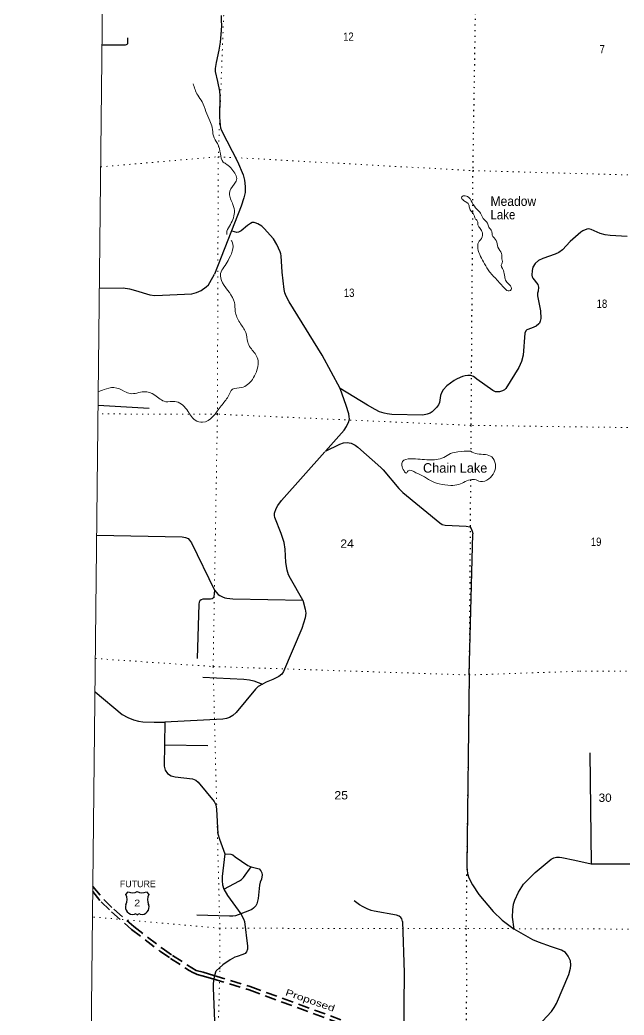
# Model space of a CAD drawing. Header units: feet. Extents: x -248627 to 3, y 0 to 184934.
# Drawn here: x -248627 to -235923, y 138053 to 158997 of the extents above; entities that cross this region are included whole.
import ezdxf
from ezdxf.enums import TextEntityAlignment as Align

# ---------------------------------------------------------------- set-up
doc = ezdxf.new("R2010")
doc.units = ezdxf.units.FT
doc.header["$LTSCALE"] = 80
doc.linetypes.add('DOTTED', pattern=[1.5, 0.3, -1.2])
doc.linetypes.add('MEDIUM_DASHED', pattern=[4.5, 3, -1.5])
for name, color, linetype, lineweight in [('29', 7, 'Continuous', 25), ('39', 7, 'Continuous', 13), ('4', 7, 'Continuous', 13), ('41', 7, 'Continuous', 13), ('49', 7, 'Continuous', 13), ('50', 7, 'Continuous', 25), ('6', 7, 'DOTTED', 25), ('7', 7, 'DOTTED', 13)]:
    doc.layers.add(name, color=color, linetype=linetype, lineweight=lineweight)

msp = doc.modelspace()

# ---------------------------------------------------------------- linework, layer by layer
at = {"layer": '29'}
for p, q in [((-243975.88, 155074.73), (-244535.58, 153645.69)), ((-246981.1, 150889.85), (-245907.96, 150828)), ((-242213.15, 149907.56), (-243123.76, 148879.24)), ((-247011.25, 148150.53), (-245214.58, 148115.61)), ((-239180.51, 145210.64), (-239105.86, 148181.6)), ((-244865.31, 146702.69), (-244898.76, 145554.38)), ((-244149.68, 146813.06), (-242680.39, 146785.87)), ((-244777.18, 145162.3), (-243914.98, 145122.35)), ((-239180.51, 145210.64), (-239230.34, 141173.47)), ((-245581.92, 144220.17), (-245593.87, 143290.21)), ((-244360.1, 144283.85), (-245581.92, 144220.17)), ((-245581.96, 143739.85), (-244672.38, 143724.17)), ((-236645.72, 143572.97), (-236613.21, 141238.33)), ((-236613.21, 141238.33), (-234030.41, 141227.03)), ((-244220.44, 140131.58), (-244903.54, 140154.1)), ((-240581.18, 140019.82), (-240544.89, 138945.08)), ((-240544.89, 138945.08), (-240573.73, 136056.14)), ((-244478.51, 136742.21), (-244558.66, 138626.16))]:
    msp.add_line(p, q, dxfattribs=at)
for points in [[(-244395.74, 159088.94), (-244394.67, 158992.25), (-244390.43, 158869.01), (-244398.92, 158692.64), (-244415.91, 158529.03), (-244441.4, 158359.04)], [(-246897.66, 158473.22), (-246405.36, 158472.2), (-246388.9, 158475.91), (-246371.91, 158484.41), (-246360.23, 158499.28), (-246354.39, 158514.69), (-246354.39, 158618.81)], [(-244441.4, 158359.04), (-244497.94, 158101.58), (-244519.61, 157977.79), (-244518.34, 157912.71), (-244472.43, 157703.43), (-244430.33, 157497.97), (-244421.41, 157407.37), (-244431.61, 156953.07), (-244418.86, 156784.62), (-244408.65, 156725.92), (-244390.8, 156672.33), (-244054.08, 156018.96), (-243931.63, 155738.21), (-243901.01, 155623.35), (-243890.82, 155488.09), (-243893.36, 155363.03), (-243916.33, 155253.29), (-243975.88, 155074.73)], [(-241891.79, 151243.15), (-242272.23, 151944.34), (-242874.26, 152914.2), (-242962.26, 153063.5), (-243026.03, 153180.9), (-243056.65, 153252.36), (-243070.68, 153320), (-243114.05, 153690.08), (-243134.45, 154032.08), (-243137, 154075.46), (-243153.58, 154117.58), (-243227.56, 154273.27), (-243297.71, 154389.4), (-243492.86, 154610.17), (-243542.6, 154654.83), (-243622.95, 154704.6), (-243676.52, 154727.57), (-243703.29, 154732.22), (-243742.82, 154733.49), (-243781.11, 154714.81), (-243843.62, 154670.15), (-243976.27, 154557.85), (-244031.11, 154528.49), (-244063, 154522.12), (-244165.04, 154552.74)], [(-235856, 154437.62), (-236218.25, 154458.04), (-236320.3, 154470.79), (-236422.34, 154498.87), (-236616.22, 154588.2), (-236662.14, 154600.97), (-236708.05, 154595.86), (-236792.24, 154557.57), (-236830.5, 154529.5), (-237055, 154330.42)], [(-237055, 154330.42), (-237220.81, 154156.85), (-237296.06, 154101.97), (-237373.88, 154064.96), (-237634.08, 153978.18), (-237719.54, 153933.52), (-237792.25, 153870.98), (-237844.54, 153793.14), (-237858.57, 153722.95), (-237862.4, 153622.13), (-237856.02, 153587.68), (-237843.27, 153564.7), (-237736.12, 153426.87), (-237727.2, 153402.63), (-237722.09, 153372), (-237732.3, 153285.22), (-237741.22, 153245.66), (-237741.23, 153192.06), (-237680, 152875.57), (-237674.9, 152714.77), (-237685.1, 152656.07), (-237702.97, 152617.78), (-237715.72, 152597.36), (-237771.84, 152553.97), (-237868.78, 152508.03), (-237970.82, 152472.3), (-237991.23, 152451.88), (-238006.54, 152405.94), (-238047.35, 151941.41), (-238077.96, 151808.69), (-238135.36, 151682.35), (-238409.6, 151242.06), (-238436.39, 151212.72), (-238477.2, 151187.19), (-238542.26, 151170.6), (-238581.8, 151166.77), (-238625.17, 151169.33), (-238685.11, 151196.12), (-239016.75, 151436.04), (-239062.02, 151471.15), (-239090.73, 151489.65), (-239144.3, 151510.06), (-239169.17, 151513.26), (-239205.53, 151512.61), (-239261.01, 151504.33), (-239317.77, 151489.65), (-239368.79, 151469.23), (-239449.78, 151436.69), (-239496.35, 151410.52), (-239649.41, 151293.11)], [(-246953.97, 153354.7), (-246458.32, 153355.69), (-246324.4, 153336.55), (-246193.03, 153299.54), (-245892.02, 153207.66), (-245788.7, 153193.63), (-245626.72, 153202.56), (-245014.49, 153233.19), (-244911.18, 153257.43), (-244815.52, 153304.65), (-244707.11, 153377.39), (-244658.64, 153423.33), (-244631.85, 153467.99), (-244535.58, 153645.69)], [(-242198.24, 149920.77), (-241810.51, 150361.93), (-241756.94, 150438.5), (-241708.47, 150543.14), (-241698.27, 150599.29), (-241700.82, 150642.68), (-241711.02, 150709.04), (-241764.59, 150882.59), (-241891.79, 151243.15)], [(-239649.41, 151293.11), (-239729.12, 151208.25), (-239762.28, 151147), (-239780.14, 151093.4), (-239805.65, 150947.91), (-239826.06, 150894.31), (-239864.32, 150838.16), (-239956.16, 150748.83), (-240002.08, 150718.2), (-240060.75, 150697.78), (-240155.14, 150679.92), (-240808.21, 150695.23), (-240907.7, 150705.44), (-240968.93, 150720.75), (-241065.86, 150751.38), (-241155.15, 150794.77), (-241318.42, 150889.21), (-241891.79, 151243.15)], [(-242198.24, 149920.77), (-241896.59, 150065.24), (-241821.33, 150094.59), (-241748.63, 150100.97), (-241663.17, 150086.93), (-241580.27, 150049.93), (-241520.31, 150005.26), (-241039.46, 149580.31), (-240989.71, 149527.99), (-240661.92, 149136.22), (-240576.46, 149053.27), (-239799.69, 148411.37), (-239746.11, 148378.2), (-239682.35, 148360.33), (-239243.59, 148339.91), (-239169.59, 148327.15), (-239136.44, 148293.97), (-239112.2, 148216.13), (-239105.86, 148181.6)], [(-242680.39, 146785.87), (-242933.54, 147241.17), (-242975.62, 147319.01), (-243004.97, 147414.71), (-243035.58, 147578.07), (-243045.79, 147858.82), (-243070.02, 147997.92), (-243132.52, 148190.61), (-243265.17, 148522.41), (-243274.1, 148567.08), (-243271.54, 148613.02), (-243239.66, 148716.38), (-243205.22, 148778.91), (-243123.76, 148879.24)], [(-245214.58, 148115.61), (-245145.22, 148106.38), (-245089.09, 148080.85), (-245061.03, 148050.23), (-245020.22, 147988.97), (-244538.24, 146992.59)], [(-244538.24, 146992.59), (-244552.11, 146851.93), (-244562.95, 146825.77), (-244582.72, 146813.64), (-244620.99, 146808.54), (-244779.15, 146803.43), (-244815.5, 146791.31), (-244842.92, 146767.7), (-244856.31, 146741.54), (-244865.31, 146702.69)], [(-244538.24, 146992.59), (-244456.45, 146906.81), (-244422.65, 146883.2), (-244367.17, 146853.21), (-244320.61, 146835.98), (-244277.88, 146825.13), (-244149.68, 146813.06)], [(-242680.39, 146785.87), (-242626.74, 146597.35), (-242615.26, 146514.41), (-242626.74, 146413.58), (-242698.17, 146188.98), (-243080.82, 145285.47), (-243121.64, 145226.77), (-243182.86, 145178.27), (-243305.31, 145117.02), (-243448.16, 145060.86), (-243527.87, 145019.9)], [(-243527.87, 145019.9), (-243615.25, 144965.16), (-243671.38, 144914.12), (-244076.99, 144418.97), (-244148.41, 144357.71), (-244217.29, 144316.88), (-244281.07, 144296.46), (-244360.1, 144283.85)], [(-243914.98, 145122.35), (-243797.65, 145109.36), (-243710.92, 145088.94), (-243527.87, 145019.9)], [(-247046, 144852.86), (-246473.65, 144381.95), (-246358.86, 144318.14), (-246241.51, 144269.65), (-246134.37, 144241.57), (-246042.53, 144226.26), (-245805.29, 144216.05), (-245581.92, 144220.17)], [(-245593.87, 143290.21), (-245573.16, 143210.45), (-245523.41, 143140.25), (-245448.16, 143090.49), (-245365.24, 143063.68), (-244997.9, 143022.85), (-244927.75, 142996.05), (-244875.45, 142951.38), (-244538.72, 142548.12), (-244509.39, 142477.94), (-244492.8, 142384.77), (-244462.19, 141864.1), (-244431.58, 141751.8), (-244320.87, 141443.41)], [(-244320.87, 141443.41), (-244374.2, 140969.52), (-244374.2, 140880.19), (-244366.55, 140793.41), (-244340.71, 140702.14)], [(-244320.87, 141443.41), (-244193.08, 141436.59), (-244149.71, 141423.83), (-244098.69, 141385.55), (-243833.39, 141204.33), (-243763.83, 141171.64)], [(-238232.34, 139858.87), (-238269.65, 140111.94), (-238263.28, 140271.46), (-238246.7, 140385.04), (-238218.63, 140474.37), (-238145.93, 140636.44), (-238034.96, 140806.17), (-237790.07, 141051.19), (-237453.33, 141331.95), (-237398.49, 141363.84), (-237342.37, 141376.6), (-237283.7, 141379.16), (-237233.95, 141372.78), (-236958.44, 141316.63), (-236613.21, 141238.33)], [(-244340.71, 140702.14), (-244009.4, 140875.08), (-243966.04, 140908.26), (-243927.77, 140951.65), (-243763.83, 141171.64)], [(-243763.83, 141171.64), (-243621.65, 141137.97), (-243593.59, 141127.76), (-243560.43, 141089.48), (-243537.47, 141046.09), (-243529.82, 141005.25), (-243547.67, 140915.92), (-243573.18, 140849.56), (-243585.94, 140785.75), (-243616.55, 140507.55), (-243642.06, 140392.7), (-243665.02, 140351.86), (-243716.04, 140303.37), (-243751.75, 140272.74), (-243797.67, 140252.32), (-243983.89, 140183.41)], [(-239230.34, 141173.47), (-239218.63, 141035.88), (-239188.01, 140944), (-239111.49, 140790.85), (-238978.84, 140591.77), (-238672.71, 140234.45), (-238489.04, 140050.69), (-238232.34, 139858.87)], [(-244340.71, 140702.14), (-244259.4, 140571.36), (-243983.89, 140183.41)], [(-240581.18, 140019.82), (-240593.62, 140081.32), (-240619.13, 140109.39), (-240652.3, 140137.47), (-240710.97, 140155.33), (-241175.25, 140239.56), (-241244.13, 140257.43), (-241323.21, 140288.05), (-241407.39, 140328.89), (-241483.92, 140374.83), (-241601.27, 140459.06)], [(-243983.89, 140183.41), (-243926.51, 140080.05), (-243906.1, 140023.9), (-243839.77, 139505.78), (-243842.32, 139439.42), (-243860.18, 139385.82), (-243893.34, 139350.09), (-243939.26, 139324.56), (-244059.16, 139288.83), (-244107.63, 139270.97), (-244207.12, 139214.82), (-244362.73, 139112.72), (-244501.27, 138987.8)], [(-243983.89, 140183.41), (-244096.14, 140142.57), (-244149.71, 140134.92), (-244220.44, 140131.58)], [(-237086.64, 138908.3), (-237046.46, 139038.69), (-237042.63, 139103.78), (-237051.57, 139191.83), (-237098.75, 139292.65), (-237156.16, 139367.94), (-237236.51, 139420.27), (-237445.69, 139491.73), (-237725.03, 139584.89), (-237838.54, 139634.66), (-238232.34, 139858.87)], [(-244558.66, 138626.16), (-244554.06, 138720.97), (-244544.31, 138817.43), (-244529.14, 138890.04), (-244501.27, 138987.8)], [(-239246.48, 136546.96), (-239239.9, 136598.93), (-239213.9, 136642.28), (-239118.58, 136715.98), (-238282.35, 137244.88), (-238195.69, 137314.24), (-238091.71, 137431.29), (-237450.45, 138129.26), (-237389.79, 138211.62), (-237346.47, 138298.33), (-237086.64, 138908.3)]]:
    msp.add_lwpolyline(points, dxfattribs=at)
at = {"layer": '39'}
for points in [[(-244985.09, 157653.9), (-244888.41, 157415.23), (-244796.94, 157275.38), (-244714.1, 157067.07), (-244635.19, 156870.88), (-244583.99, 156731.37), (-244559.28, 156555.79), (-244474.02, 156395.83), (-244409.37, 156179.61), (-244350.41, 156005.76), (-244274.31, 155954.74), (-244170.44, 155853.08), (-244071.63, 155628.51), (-244124.71, 155542.27), (-244221.01, 155343.51), (-244146.43, 155111.07), (-244115.59, 154945.52), (-244220.71, 154656.12), (-244278.31, 154509.44), (-244277.31, 154479.51)], [(-239309.83, 155294.72), (-239217.31, 155281.86), (-239117.69, 155154.04), (-239016.17, 155012.09), (-238938.34, 154926.78), (-238888.89, 154819.53), (-238795.09, 154717.97), (-238765.56, 154637.09), (-238705.91, 154545.88), (-238694.47, 154469.19), (-238612.85, 154355.63), (-238575.78, 154212.2), (-238500.36, 154080.55), (-238493.23, 153969.62), (-238494.1, 153864.81), (-238496.14, 153862.81), (-238461.03, 153725.44), (-238431.94, 153592.16), (-238404.5, 153501.22), (-238330.66, 153421.99), (-238297.25, 153322.94), (-238335.74, 153295.04), (-238430, 153342.18), (-238575.63, 153506.67), (-238755.28, 153697.64), (-238854.58, 153863.76), (-238996.89, 154185.45), (-238985.76, 154312.36), (-238906.25, 154428.61), (-238911.33, 154543.56), (-238965.01, 154626.65), (-238996.74, 154685.37), (-239004.23, 154753.97), (-239044.06, 154806.71), (-239095.47, 154920.02), (-239145.34, 154976.88), (-239178.83, 155065.85), (-239184.56, 155104.2), (-239298.56, 155197.87), (-239336.21, 155270.75), (-239307.18, 155294.35)], [(-244182.5, 154351.8), (-244165.09, 154323.05), (-244160.68, 154127.48), (-244250.87, 153936.73), (-244336.66, 153792.3), (-244406.23, 153659.84), (-244363.56, 153463.95), (-244117.3, 153050.69), (-244098.73, 152863.06), (-244004.03, 152628.45), (-243876.92, 152415.73), (-243836.28, 152217.85), (-243778.88, 152098.44), (-243637.61, 151893.67), (-243654.24, 151589.43), (-243738.13, 151430.88), (-243969.13, 151259.43), (-244154.7, 151222.67), (-244248.58, 151074.28), (-244395.24, 150873.92), (-244784.77, 150528.41), (-244943.46, 150576.09), (-245118.84, 150795.25), (-245369.11, 150968.67), (-245560.48, 150962.2), (-245788.89, 151101.16), (-246017.87, 151171.6), (-246308.17, 151133.69), (-246424.59, 151179), (-246649.46, 151259.48), (-246857.22, 151218.87), (-246978.45, 151171.66)], [(-239155.32, 149919.33), (-239417.21, 149907.39), (-239570.58, 149868.35), (-239716.25, 149786.91), (-240026.77, 149739.09), (-240411.24, 149758.4), (-240584.9, 149701.38), (-240595.62, 149622.85), (-240548.29, 149503.53), (-240502.33, 149460.82), (-240465.71, 149504.86), (-240298.89, 149467.19), (-240116.35, 149381.02), (-240034.23, 149327.92), (-239566.08, 149201.08), (-239396.77, 149219.83), (-239126.03, 149326.44), (-239065.64, 149323.93), (-238943.13, 149284.61), (-238767.5, 149335.56), (-238653.56, 149475.72), (-238627.95, 149648.87), (-238705.24, 149798.68), (-238839.75, 149848.17), (-239008.78, 149863.69), (-239155.32, 149919.33)]]:
    msp.add_spline(points, degree=3, dxfattribs=at)
at = {"layer": '4'}
msp.add_lwpolyline([(-246606.45, 184933.97), (-215781.67, 184615.95), (-184956.48, 184340.33), (-154130.93, 184107.12), (-123305.1, 183916.31), (-92479.02, 183767.9), (-61652.78, 183661.9), (-30826.42, 183598.29), (0, 183577.08), (0, -0.01), (-31078.93, 21.37), (-62157.81, 85.49), (-93236.57, 192.37), (-124315.16, 342), (-155393.5, 534.37), (-186471.55, 769.49), (-217549.26, 1047.36), (-248626.55, 1367.98)], close=True, dxfattribs=at)
msp.add_lwpolyline([(-246606.45, 184933.97), (-215781.67, 184615.95), (-184956.48, 184340.33), (-154130.93, 184107.12), (-123305.1, 183916.31), (-92479.02, 183767.9), (-61652.78, 183661.9), (-30826.42, 183598.29), (0, 183577.08), (0, -0.01), (-31078.93, 21.37), (-62157.81, 85.49), (-93236.57, 192.37), (-124315.16, 342), (-155393.5, 534.37), (-186471.55, 769.49), (-217549.26, 1047.36), (-248626.55, 1367.98)], close=True, dxfattribs=at)
at = {"layer": '49', "linetype": 'MEDIUM_DASHED', "lineweight": 35}
for points in [[(-247092.57, 140761.01), (-246861.86, 140486.23), (-246651.8, 140280.01), (-246231.69, 139915.15), (-245637.19, 139459.08), (-245419.2, 139308.38), (-245106.1, 139106.12), (-244919.13, 138992.37)], [(-247093.74, 140654.91), (-246917.29, 140435.54), (-246702.71, 140224.89), (-246279.15, 139857.03), (-245681.37, 139398.44), (-245460.88, 139246.02), (-245145.95, 139042.57), (-245066.08, 138993.97)], [(-245066.08, 138993.97), (-244988.18, 138948.92), (-244944.96, 138928.28), (-244897.81, 138910.59), (-244795.12, 138882.03), (-244567.24, 138815.2), (-243808.96, 138583.25), (-241908.16, 137886.22)], [(-244919.13, 138992.37), (-244772.7, 138953.61), (-244545.72, 138887.05), (-243785.06, 138654.37), (-241879.62, 137955.64)]]:
    msp.add_lwpolyline(points, dxfattribs=at)
at = {"layer": '50'}
for p, q in [((-246402.36, 140590.21), (-246351.05, 140648.97)), ((-246159.29, 140654.94), (-246159.57, 140654.74)), ((-245967.2, 140649.06), (-245915.81, 140590.21))]:
    msp.add_line(p, q, dxfattribs=at)
for centre, radius, start, end in [((-246595.34, 140479.58), 222.05, 332.97043, 29.75871), ((-246259.97, 140806.63), 182.07, 239.97227, 303.45418), ((-246058.19, 140806.13), 181.52, 236.33975, 300.08743), ((-246058.2, 140806.63), 182.07, 236.54582, 236.59441), ((-245722.84, 140479.58), 222.05, 150.24129, 207.02957), ((-246256.15, 140324.68), 151.42, 159.09177, 283.81923), ((-246062.03, 140324.68), 151.42, 256.18077, 20.90823)]:
    msp.add_arc(centre, radius, start, end, dxfattribs=at)
for centre, major_axis, start_param, end_param in [((-246200.81, 140125.86), (-19.56, 51.67), 4.95877769, 6.28318531), ((-246117.36, 140125.86), (19.56, 51.67), 0, 1.32637542)]:
    msp.add_ellipse(centre, major_axis=major_axis, ratio=0.929097, start_param=start_param, end_param=end_param, dxfattribs=at)
at = {"layer": '6'}
msp.add_line((-239237.46, 138931.1), (-239248.43, 136043.82), dxfattribs=at)
for points in [[(-239023.75, 161061.74), (-239106.04, 155825.2), (-239112.43, 154940.35)], [(-239112.42, 154940.34), (-239144.74, 150463.51), (-239148.46, 149916.73)], [(-239152.52, 149320.5), (-239180.51, 145210.64), (-239247.17, 139875.38), (-239237.46, 138931.1)]]:
    msp.add_lwpolyline(points, dxfattribs=at)
at = {"layer": '7'}
msp.add_line((-244424.92, 138986.97), (-244502.03, 135728.65), dxfattribs=at)
for points in [[(-244285.44, 165316.36), (-244273.35, 160897.46), (-244456.21, 156117.51), (-244473.22, 150699.19), (-244563.86, 145386.3), (-244422.52, 139879.99), (-244424.92, 138986.97)], [(-246925.92, 155904.11), (-244456.21, 156117.51), (-239106.04, 155825.2), (-234024.47, 155684.29), (-228714.17, 155682.59), (-223792.76, 155859.78)], [(-216112.3, 150278.23), (-218174.67, 150303.73), (-223459.91, 150412.06), (-228832.73, 150402.19), (-234046.46, 150393.01), (-239144.74, 150463.51), (-244473.22, 150699.19), (-246988.94, 150704.24)], [(-247039.78, 145557.26), (-244560.81, 145388), (-239180.51, 145210.64), (-236853.94, 145290.12), (-233964.33, 145294.22), (-228804.89, 145291.92), (-225907.56, 145274.49)], [(-216211.98, 139927.22), (-218196.84, 139922.57), (-223559.28, 139950.91), (-228762.73, 139965.83), (-234027.64, 139856.29), (-239247.17, 139875.38), (-244422.52, 139879.99), (-247099.64, 140119.12)]]:
    msp.add_lwpolyline(points, dxfattribs=at)

# ---------------------------------------------------------------- texts
at = {"layer": '41'}
for s, width, p in [('Meadow', 0.95, (-238731.39, 155082.75)), ('Lake', 0.9, (-238731.39, 154799.28))]:
    msp.add_text(s, height=200, dxfattribs=dict(at, width=width)).set_placement(p)
msp.add_text('Chain Lake', height=200, dxfattribs=at).set_placement((-240151.2, 149468.22))
at = {"layer": '50'}
msp.add_text('FUTURE', height=140, dxfattribs=at).set_placement((-246147.41, 140744.53), align=Align.CENTER)
at = {"layer": '50', "width": 1.2}
msp.add_text(' 2 ', height=140, dxfattribs=at).set_placement((-246160.43, 140343.17), align=Align.CENTER)
at = {"layer": '50', "width": 1.35}
msp.add_text('Proposed', height=140, rotation=340.963, dxfattribs=at).set_placement((-242545.26, 138298.65), align=Align.CENTER)
at = {"layer": '7'}
for s, width, p in [('12', 0.85, (-241829.66, 158556.7)), ('7', 0.85, (-236437.77, 158292.78)), ('13', 0.85, (-241814.28, 153167.17)), ('18', 0.85, (-236498.62, 152936.64)), ('19', 0.85, (-236620.88, 147927.24)), ('24', 1.1, (-241889.97, 147887.37)), ('25', 1.1, (-242013.96, 142591.72)), ('30', 1.05, (-236457.75, 142540.39))]:
    msp.add_text(s, height=175, dxfattribs=dict(at, width=width)).set_placement(p)

doc.saveas('drawing.dxf')
